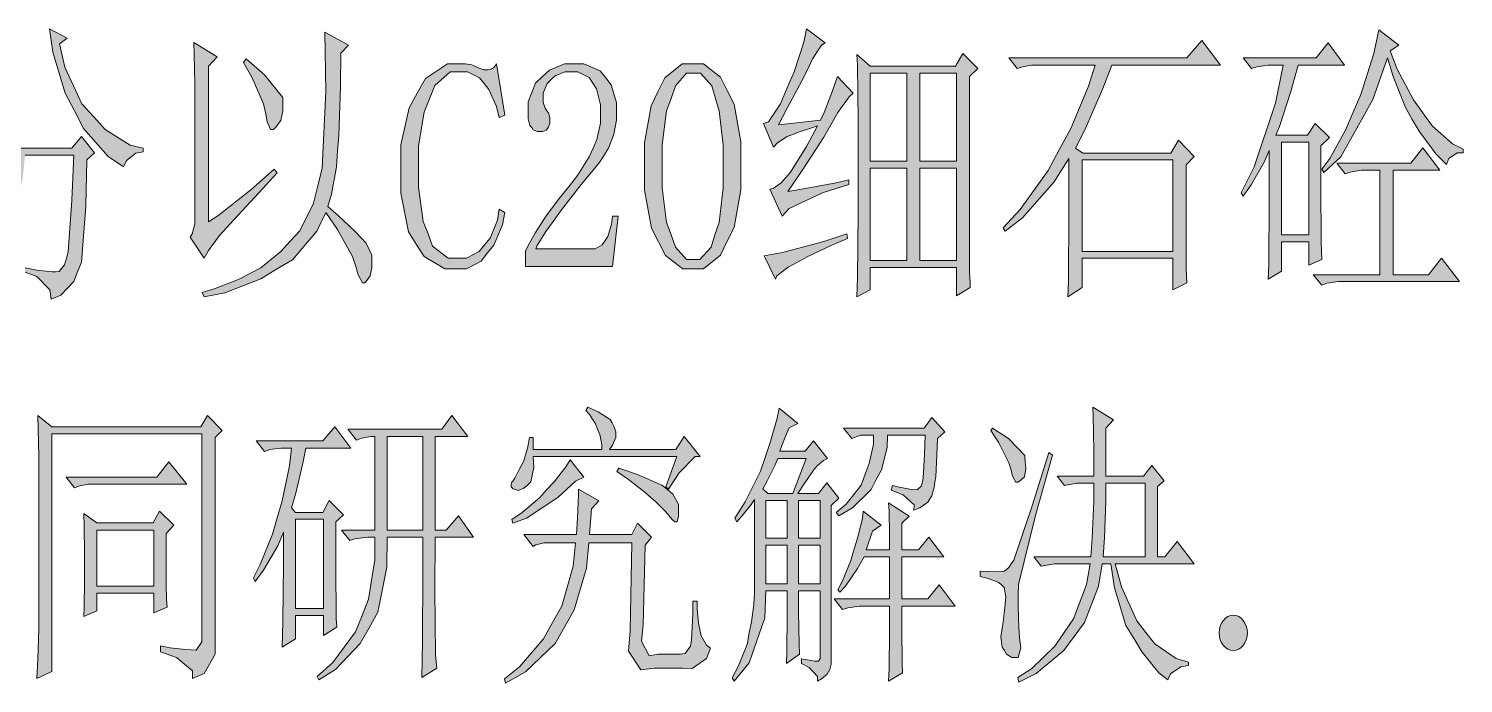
# Model space of a CAD drawing. Header units: millimetres. Extents: x 0 to 586, y 0 to 414.
# Drawn here: x 489.24 to 508.13, y 143.89 to 152.51 of the extents above; entities that cross this region are included whole.
import ezdxf

# ---------------------------------------------------------------- set-up
doc = ezdxf.new("R2010")
doc.units = ezdxf.units.MM

msp = doc.modelspace()

# ---------------------------------------------------------------- hatches: boundary and pattern name
h = msp.add_hatch(color=0)
h.dxf.hatch_style = 2
h.paths.add_polyline_path([(489.74375, 152.385889), (489.644972, 152.308278), (489.715528, 152.001361), (489.937778, 151.521583), (490.089472, 151.35225), (490.244694, 151.182917), (490.572778, 150.974778), (490.745639, 150.935972), (490.745639, 150.890111), (490.650389, 150.872472), (490.523389, 150.773694), (490.484583, 150.689028), (490.2835, 150.826611), (489.958944, 151.197028), (489.839, 151.429861), (489.719056, 151.659167), (489.55325, 152.198917), (489.510917, 152.509361)])
h = msp.add_hatch(color=0)
h.dxf.hatch_style = 2
h.paths.add_polyline_path([(493.137472, 152.4635), (493.447917, 152.294167), (493.349139, 152.188333), (493.342083, 151.747361), (493.320917, 151.101778), (493.303278, 150.897167), (493.289167, 150.692556), (493.225667, 150.329194), (493.176278, 150.166917), (493.317389, 150.043444), (493.532583, 149.842361), (493.606667, 149.76475), (493.68075, 149.687139), (493.754833, 149.528389), (493.754833, 149.44725), (493.754833, 149.366111), (493.733667, 149.25675), (493.7125, 149.225), (493.691333, 149.19325), (493.663111, 149.1615), (493.631361, 149.1615), (493.574917, 149.270861), (493.543167, 149.380222), (493.500833, 149.51075), (493.303278, 149.863528), (493.151583, 150.089306), (493.031639, 149.842361), (492.710611, 149.468417), (492.502472, 149.341417), (492.294333, 149.214417), (491.818083, 149.030972), (491.546444, 148.978056), (491.52175, 149.038028), (491.694611, 149.087417), (492.008583, 149.210889), (492.149694, 149.284972), (492.294333, 149.362583), (492.558917, 149.57425), (492.682389, 149.711833), (492.805861, 149.845889), (492.985778, 150.212778), (493.04575, 150.442083), (493.102194, 150.674917), (493.151583, 151.683861)])
h = msp.add_hatch(color=0)
h.dxf.hatch_style = 2
h.paths.add_polyline_path([(499.233472, 150.364472), (499.466306, 150.403278), (499.868472, 150.480889), (500.034278, 150.519694), (500.034278, 150.456194), (499.688556, 150.350361), (499.251111, 150.142222), (499.159389, 150.039917), (498.997111, 150.396222), (499.039444, 150.403278), (499.145278, 150.480889), (499.208778, 150.551444), (499.26875, 150.618472), (499.480417, 150.957139), (499.625056, 151.228778), (499.547444, 151.204083), (499.385167, 151.151167), (499.307556, 151.119417), (499.226417, 151.091194), (499.095889, 151.006528), (499.0465, 150.950083), (498.912444, 151.260528), (498.979472, 151.281694), (499.134694, 151.518056), (499.226417, 151.729722), (499.314611, 151.941389), (499.441611, 152.332972), (499.480417, 152.509361), (499.723833, 152.322389), (499.674444, 152.294167), (499.558028, 152.11425), (499.491, 151.969611), (499.416917, 151.821444), (499.226417, 151.461611), (499.11, 151.242889), (499.663861, 151.306389), (499.71325, 151.405167), (499.822611, 151.690917), (499.886111, 151.877889), (500.09425, 151.659167), (500.041333, 151.613306), (499.893167, 151.405167), (499.797917, 151.242889), (499.706194, 151.080611), (499.423972, 150.643167)])
h = msp.add_hatch(color=0)
h.dxf.hatch_style = 2
h.paths.add_polyline_path([(507.01575, 152.49525), (507.276806, 152.294167), (507.163917, 152.216556), (507.255639, 151.976667), (507.470833, 151.570972), (507.594306, 151.401639), (507.717778, 151.228778), (507.985889, 150.992417), (508.127, 150.921861), (508.127, 150.876), (508.045861, 150.876), (507.9365, 150.798389), (507.90475, 150.720778), (507.767167, 150.861889), (507.544917, 151.158222), (507.453194, 151.313444), (507.365, 151.472194), (507.202722, 151.877889), (507.128639, 152.124833), (506.934611, 151.578028), (506.514806, 150.823083), (506.289028, 150.614944), (506.264333, 150.660806), (506.370167, 150.798389), (506.574778, 151.172333), (506.677083, 151.408694), (506.779389, 151.641528), (506.948722, 152.184806)])
h = msp.add_hatch(color=0)
h.dxf.hatch_style = 2
h.paths.add_polyline_path([(491.606417, 149.965833), (491.729889, 150.043444), (492.163806, 150.389167), (492.470722, 150.660806), (492.509528, 150.611417), (492.269639, 150.350361), (491.9345, 149.987), (491.842778, 149.888222), (491.751056, 149.785917), (491.602889, 149.588361), (491.546444, 149.486056), (491.363, 149.76475), (491.391222, 149.810611), (491.422972, 149.941139), (491.422972, 150.025806), (491.422972, 151.553333), (491.422972, 151.786167), (491.415917, 152.170694), (491.412389, 152.325917), (491.719306, 152.138944), (491.606417, 152.015472)])
h = msp.add_hatch(color=0)
h.paths.add_polyline_path([(502.92, 148.978056), (502.927056, 149.186194), (502.934111, 150.096361), (502.934111, 150.798389), (502.740083, 150.495), (502.323806, 150.01875), (502.0945, 149.842361), (502.069806, 149.888222), (502.292056, 150.128111), (502.662472, 150.643167), (502.810639, 150.921861), (502.958806, 151.197028), (503.191639, 151.754417), (503.279833, 152.029583), (502.489611, 152.029583), (502.440222, 152.029583), (502.323806, 152.008417), (502.25325, 151.983722), (502.143889, 152.124833), (504.486333, 152.124833), (504.683889, 152.354139), (504.930833, 152.029583), (503.498556, 152.029583), (503.382139, 151.722667), (503.14225, 151.175861), (503.018778, 150.935972), (503.117556, 150.872472), (504.278194, 150.872472), (504.376972, 151.041806), (504.585111, 150.826611), (504.47575, 150.71725), (504.47575, 150.124583), (504.479278, 149.348472), (504.486333, 149.1615), (504.302889, 149.069778), (504.302889, 149.486056), (503.106972, 149.486056), (503.106972, 149.101528)])
h.paths.add_polyline_path([(503.106972, 150.78075), (503.106972, 149.577778), (504.302889, 149.577778), (504.302889, 150.78075)])
h = msp.add_hatch(color=0)
h.paths.add_polyline_path([(506.250222, 150.967722), (506.250222, 150.445611), (506.257278, 149.697722), (506.264333, 149.471944), (506.091472, 149.394333), (506.091472, 149.704778), (505.731639, 149.704778), (505.731639, 149.316722), (505.558778, 149.210889), (505.565833, 149.401389), (505.572889, 150.251583), (505.572889, 150.904222), (505.505861, 150.752528), (505.333, 150.452667), (505.227167, 150.3045), (505.202472, 150.350361), (505.375333, 150.689028), (505.654028, 151.528639), (505.756333, 152.029583), (505.632861, 152.029583), (505.55525, 152.029583), (505.407083, 152.008417), (505.340056, 151.983722), (505.227167, 152.124833), (506.19025, 152.124833), (506.349, 152.322389), (506.560667, 152.029583), (505.953889, 152.029583), (505.855111, 151.683861), (505.706944, 151.221722), (505.657556, 151.108833), (506.077361, 151.108833), (506.176139, 151.260528), (506.363111, 151.077083)])
h.paths.add_polyline_path([(505.731639, 151.013583), (505.731639, 149.7965), (506.091472, 149.7965), (506.091472, 151.013583)])
h = msp.add_hatch(color=0)
h.dxf.hatch_style = 2
h.paths.add_polyline_path([(492.100306, 152.110722), (492.343722, 151.902583), (492.583611, 151.602722), (492.583611, 151.514528), (492.583611, 151.426333), (492.555389, 151.299333), (492.527167, 151.260528), (492.498944, 151.221722), (492.460139, 151.182917), (492.446028, 151.182917), (492.421333, 151.182917), (492.379, 151.281694), (492.361361, 151.384), (492.329611, 151.521583), (492.181444, 151.863778), (492.065028, 152.064861)])
h = msp.add_hatch(color=0)
h.paths.add_polyline_path([(500.143639, 152.170694), (500.3165, 152.015472), (501.441861, 152.015472), (501.537111, 152.184806), (501.734667, 151.983722), (501.625306, 151.877889), (501.625306, 149.362583), (501.625306, 149.302611), (501.632361, 149.172083), (501.635889, 149.101528), (501.452444, 148.992167), (501.452444, 149.366111), (500.3165, 149.366111), (500.3165, 149.069778), (500.143639, 148.978056), (500.150694, 149.232056), (500.15775, 150.089306), (500.15775, 150.689028), (500.15775, 151.292278), (500.150694, 152.029583)])
h.paths.add_polyline_path([(500.972667, 150.671389), (500.972667, 149.457833), (501.452444, 149.457833), (501.452444, 150.671389)])
h.paths.add_polyline_path([(500.3165, 150.671389), (500.3165, 149.457833), (500.799806, 149.457833), (500.799806, 150.671389)])
h.paths.add_polyline_path([(500.972667, 151.92375), (500.972667, 150.766639), (501.452444, 150.766639), (501.452444, 151.92375)])
h.paths.add_polyline_path([(500.3165, 151.92375), (500.3165, 150.766639), (500.799806, 150.766639), (500.799806, 151.92375)])
h = msp.add_hatch(color=0)
h.dxf.hatch_style = 2
h.paths.add_polyline_path([(494.890778, 149.348472), (494.717917, 149.348472), (494.44275, 149.51075), (494.340444, 149.673028), (494.238139, 149.835306), (494.139361, 150.343306), (494.139361, 150.689028), (494.139361, 150.981833), (494.245194, 151.468667), (494.354556, 151.662694), (494.460389, 151.853194), (494.753194, 152.047222), (494.940167, 152.047222), (494.9825, 152.047222), (495.070694, 152.033111), (495.113028, 152.015472), (495.155361, 151.994306), (495.229444, 151.969611), (495.261194, 151.969611), (495.285889, 151.969611), (495.324694, 151.976667), (495.338806, 151.98725), (495.356444, 151.994306), (495.384667, 152.026056), (495.39525, 152.047222), (495.508139, 151.369889), (495.434056, 151.338139), (495.39525, 151.486306), (495.296472, 151.708556), (495.2365, 151.786167), (495.173, 151.863778), (495.01425, 151.941389), (494.915472, 151.941389), (494.784944, 151.941389), (494.583861, 151.761472), (494.513306, 151.585083), (494.44275, 151.408694), (494.372194, 150.967722), (494.372194, 150.706667), (494.372194, 150.420917), (494.432167, 149.972889), (494.495667, 149.810611), (494.555639, 149.648333), (494.76025, 149.486056), (494.901361, 149.486056), (495.000139, 149.486056), (495.169472, 149.57425), (495.240028, 149.662444), (495.314111, 149.750639), (495.409361, 149.987), (495.434056, 150.135167), (495.508139, 150.089306), (495.476389, 149.927028), (495.3635, 149.658917), (495.278833, 149.556611), (495.194167, 149.450778), (495.000139, 149.348472)])
h = msp.add_hatch(color=0)
h.dxf.hatch_style = 2
h.paths.add_polyline_path([(496.767556, 151.369889), (496.767556, 151.507472), (496.714639, 151.719139), (496.66525, 151.793222), (496.615861, 151.867306), (496.467694, 151.941389), (496.368917, 151.941389), (496.294833, 151.941389), (496.171361, 151.888472), (496.118444, 151.839083), (496.065528, 151.789694), (496.012611, 151.662694), (496.012611, 151.585083), (496.012611, 151.539222), (496.037306, 151.461611), (496.062, 151.429861), (496.079639, 151.401639), (496.097278, 151.338139), (496.097278, 151.306389), (496.097278, 151.267583), (496.083167, 151.211139), (496.069056, 151.1935), (496.051417, 151.172333), (496.005556, 151.154694), (495.977333, 151.154694), (495.938528, 151.154694), (495.882083, 151.179389), (495.860917, 151.207611), (495.836222, 151.235833), (495.815056, 151.324028), (495.815056, 151.384), (495.815056, 151.546278), (495.910306, 151.793222), (496.002028, 151.877889), (496.09375, 151.962556), (496.291306, 152.047222), (496.397139, 152.047222), (496.545306, 152.047222), (496.764028, 151.9555), (496.834583, 151.863778), (496.905139, 151.768528), (496.975694, 151.539222), (496.975694, 151.398111), (496.975694, 151.306389), (496.940417, 151.122944), (496.908667, 151.027694), (496.873389, 150.935972), (496.764028, 150.759583), (496.689944, 150.674917), (496.513556, 150.459722), (496.238389, 150.106944), (496.143139, 149.972889), (496.047889, 149.838833), (495.931472, 149.655389), (495.913833, 149.609528), (496.640556, 149.609528), (496.697, 149.609528), (496.788722, 149.662444), (496.827528, 149.718889), (496.862806, 149.771806), (496.912194, 149.934083), (496.926306, 150.039917), (497.000389, 150.039917), (496.926306, 149.376694), (495.779778, 149.376694), (495.779778, 149.581306), (495.808, 149.648333), (495.910306, 149.82825), (495.980861, 149.934083), (496.051417, 150.043444), (496.241917, 150.297444), (496.358333, 150.442083), (496.464167, 150.576139), (496.619389, 150.823083), (496.668778, 150.935972), (496.718167, 151.052389), (496.767556, 151.267583)])
h = msp.add_hatch(color=0)
h.paths.add_polyline_path([(497.984639, 149.348472), (497.850583, 149.348472), (497.621278, 149.524861), (497.529556, 149.70125), (497.437833, 149.881167), (497.346111, 150.382111), (497.346111, 150.706667), (497.346111, 151.006528), (497.434306, 151.493361), (497.5225, 151.676806), (497.614222, 151.863778), (497.843528, 152.047222), (497.984639, 152.047222), (498.122222, 152.047222), (498.344472, 151.870833), (498.436194, 151.694444), (498.524389, 151.514528), (498.612583, 151.020639), (498.612583, 150.706667), (498.612583, 150.389167), (498.524389, 149.89175), (498.436194, 149.711833), (498.344472, 149.528389), (498.122222, 149.348472)])
h.paths.add_polyline_path([(497.984639, 151.92375), (497.899972, 151.92375), (497.755333, 151.757944), (497.695361, 151.592139), (497.635389, 151.426333), (497.578944, 150.981833), (497.578944, 150.706667), (497.578944, 150.413861), (497.635389, 149.958778), (497.695361, 149.7965), (497.755333, 149.634222), (497.899972, 149.471944), (497.984639, 149.471944), (498.076361, 149.471944), (498.224528, 149.634222), (498.273917, 149.7965), (498.326833, 149.958778), (498.37975, 150.413861), (498.37975, 150.706667), (498.37975, 150.981833), (498.330361, 151.426333), (498.280972, 151.592139), (498.231583, 151.757944), (498.083417, 151.92375)])
h = msp.add_hatch(color=0)
h.dxf.hatch_style = 2
h.paths.add_polyline_path([(488.399667, 150.935972), (489.80725, 150.935972), (489.930722, 151.091194), (490.103583, 150.876), (490.004806, 150.78075), (489.990694, 150.173972), (489.930722, 149.436667), (489.881333, 149.309667), (489.831944, 149.182667), (489.659083, 148.999222), (489.535611, 148.946306), (489.517972, 149.069778), (489.345111, 149.246167), (489.189889, 149.302611), (489.189889, 149.362583), (489.345111, 149.330833), (489.546194, 149.306139), (489.592056, 149.309667), (489.637917, 149.313194), (489.708472, 149.401389), (489.733167, 149.486056), (489.757861, 149.570722), (489.80725, 150.251583), (489.831944, 150.84425), (489.189889, 150.84425), (489.154611, 150.512639), (489.006444, 149.951722), (488.893556, 149.725944), (488.784194, 149.496639), (488.357333, 149.101528), (488.043361, 148.932194), (488.018667, 148.992167), (488.297361, 149.168556), (488.667778, 149.591889), (488.763028, 149.831778), (488.861806, 150.075194), (488.974694, 150.583194), (488.992333, 150.84425), (488.611333, 150.84425), (488.498444, 150.8125)])
h = msp.add_hatch(color=0)
h.dxf.hatch_style = 2
h.paths.add_polyline_path([(506.461889, 150.738417), (507.435556, 150.738417), (507.594306, 150.9395), (507.816556, 150.646694), (507.202722, 150.646694), (507.202722, 149.270861), (507.668389, 149.270861), (507.84125, 149.489583), (508.077611, 149.179139), (506.560667, 149.179139), (506.479528, 149.179139), (506.331361, 149.157972), (506.264333, 149.133278), (506.151444, 149.270861), (507.029861, 149.270861), (507.029861, 150.646694), (506.867583, 150.646694), (506.786444, 150.646694), (506.638278, 150.622), (506.57125, 150.597306)])
h = msp.add_hatch(color=0)
h.dxf.hatch_style = 2
h.paths.add_polyline_path([(498.923028, 149.517806), (499.162917, 149.563667), (499.706194, 149.708306), (500.009583, 149.810611), (500.020167, 149.747111), (499.822611, 149.662444), (499.498056, 149.51075), (499.367528, 149.440194), (499.237, 149.369639), (499.088833, 149.25675), (499.071194, 149.210889)])
h = msp.add_hatch(color=0)
h.dxf.hatch_style = 2
h.paths.add_polyline_path([(497.624806, 146.476861), (497.769444, 146.879028), (495.882083, 146.879028), (495.889139, 146.734389), (495.850333, 146.543889), (495.804472, 146.501556), (495.758611, 146.459222), (495.681, 146.427472), (495.64925, 146.441583), (495.6175, 146.452167), (495.589278, 146.476861), (495.589278, 146.4945), (495.589278, 146.508611), (495.599861, 146.540361), (495.613972, 146.554472), (495.638667, 146.593278), (495.691583, 146.695583), (495.723333, 146.755556), (495.755083, 146.819056), (495.808, 147.0025), (495.832694, 147.125972), (495.882083, 147.125972), (495.882083, 146.97075), (496.785194, 146.97075), (496.785194, 147.03425), (496.756972, 147.164778), (496.72875, 147.235333), (496.700528, 147.305889), (496.622917, 147.429361), (496.573528, 147.482278), (496.598222, 147.528139), (496.735806, 147.464639), (496.894556, 147.362333), (496.91925, 147.32), (496.943944, 147.277667), (496.968639, 147.203583), (496.968639, 147.171833), (496.968639, 147.125972), (496.926306, 147.027194), (496.883972, 146.97075), (497.758861, 146.97075), (497.868222, 147.140083), (498.079889, 146.879028), (498.012861, 146.879028), (497.801194, 146.663833), (497.660083, 146.448639)])
h = msp.add_hatch(color=0)
h.paths.add_polyline_path([(503.262194, 146.617972), (503.262194, 146.956639), (503.255139, 147.411722), (503.248083, 147.528139), (503.519722, 147.358806), (503.420944, 147.249444), (503.420944, 146.617972), (503.914833, 146.617972), (504.024194, 146.759083), (504.186472, 146.558), (504.098278, 146.480389), (504.098278, 145.556111), (504.197056, 145.556111), (504.359333, 145.757194), (504.581583, 145.464389), (503.544417, 145.464389), (503.625556, 145.161), (503.826639, 144.712972), (503.946583, 144.561278), (504.066528, 144.409583), (504.345222, 144.215556), (504.5075, 144.169694), (504.5075, 144.123833), (504.408722, 144.106194), (504.271139, 144.014472), (504.235861, 143.936861), (504.119444, 144.028583), (503.897194, 144.300222), (503.791361, 144.476611), (503.685528, 144.653), (503.533833, 145.146889), (503.484444, 145.464389), (503.371556, 145.464389), (503.322167, 145.171583), (503.138722, 144.691806), (503.001139, 144.508361), (502.867083, 144.321389), (502.503722, 144.021528), (502.274417, 143.905111), (502.260306, 143.968611), (502.447278, 144.085028), (502.750667, 144.381361), (502.870611, 144.561278), (502.994083, 144.741194), (503.163417, 145.19275), (503.212806, 145.464389), (502.743611, 145.464389), (502.57075, 145.432639), (502.471972, 145.556111), (503.223389, 145.556111), (503.241028, 145.803056), (503.262194, 146.286361), (503.262194, 146.52625), (503.039944, 146.52625), (502.877667, 146.4945), (502.778889, 146.617972)])
h.paths.add_polyline_path([(503.420944, 146.52625), (503.420944, 146.293417), (503.403306, 145.810111), (503.385667, 145.556111), (503.939528, 145.556111), (503.939528, 146.52625)])
h = msp.add_hatch(color=0)
h.dxf.hatch_style = 2
h.paths.add_polyline_path([(490.974944, 144.384889), (491.101944, 144.360194), (491.303028, 144.3355), (491.373583, 144.331972), (491.444139, 144.328444), (491.518222, 144.437806), (491.518222, 144.554222), (491.518222, 147.175361), (489.542667, 147.175361), (489.542667, 144.046222), (489.345111, 143.9545), (489.359222, 144.2085), (489.369806, 144.614194), (489.369806, 144.769417), (489.369806, 146.713222), (489.369806, 146.882556), (489.36275, 147.235333), (489.359222, 147.418778), (489.542667, 147.267083), (491.504111, 147.267083), (491.592306, 147.418778), (491.786333, 147.221222), (491.691083, 147.125972), (491.691083, 144.4625), (491.694611, 144.275528), (491.546444, 144.021528), (491.39475, 143.9545), (491.39475, 144.053278), (491.183083, 144.229667), (490.974944, 144.307278)])
h = msp.add_hatch(color=0)
h.paths.add_polyline_path([(493.440861, 147.235333), (494.675583, 147.235333), (494.809639, 147.418778), (495.021306, 147.140083), (494.587389, 147.140083), (494.587389, 145.908889), (494.735556, 145.908889), (494.897833, 146.095861), (495.095389, 145.817167), (494.587389, 145.817167), (494.583861, 145.122194), (494.594444, 144.261417), (494.612083, 144.092083), (494.414528, 143.968611), (494.421583, 144.43075), (494.428639, 145.355028), (494.428639, 145.817167), (493.959444, 145.817167), (493.952389, 145.422056), (493.832444, 144.825861), (493.719556, 144.62125), (493.603139, 144.416639), (493.275056, 144.074444), (493.059861, 143.936861), (493.035167, 143.982722), (493.243306, 144.166167), (493.539639, 144.568333), (493.627833, 144.783528), (493.7125, 144.998722), (493.797167, 145.517306), (493.797167, 145.817167), (493.701917, 145.817167), (493.532583, 145.792472), (493.465556, 145.771306), (493.356194, 145.908889), (493.797167, 145.908889), (493.797167, 147.140083), (493.74425, 147.140083), (493.620778, 147.118917), (493.55375, 147.094222)])
h.paths.add_polyline_path([(493.959444, 147.140083), (493.959444, 145.908889), (494.428639, 145.908889), (494.428639, 147.140083)])
h = msp.add_hatch(color=0)
h.paths.add_polyline_path([(499.117056, 147.514028), (499.364, 147.312944), (499.251111, 147.252972), (499.215833, 147.175361), (499.152333, 147.020139), (499.127639, 146.946056), (499.462778, 146.946056), (499.572139, 147.083639), (499.755583, 146.850806), (499.702667, 146.822583), (499.618, 146.755556), (499.589778, 146.720278), (499.561556, 146.685), (499.448667, 146.519194), (499.364, 146.388667), (499.635639, 146.388667), (499.745, 146.529778), (499.90375, 146.328694), (499.804972, 146.233444), (499.804972, 144.183806), (499.804972, 144.145), (499.787333, 144.074444), (499.769694, 144.042694), (499.752056, 144.010944), (499.677972, 143.950972), (499.621528, 143.919222), (499.621528, 143.982722), (499.515694, 144.099139), (499.413389, 144.152056), (499.413389, 144.212028), (499.487472, 144.197917), (499.58625, 144.183806), (499.610944, 144.183806), (499.635639, 144.183806), (499.660333, 144.219083), (499.660333, 144.257889), (499.660333, 145.108083), (499.374583, 145.108083), (499.374583, 144.829389), (499.381639, 144.413111), (499.388694, 144.275528), (499.215833, 144.152056), (499.219361, 144.30375), (499.226417, 144.783528), (499.226417, 145.108083), (498.944194, 145.108083), (498.930083, 144.751778), (498.721944, 144.159111), (498.524389, 143.919222), (498.499694, 143.965083), (498.584361, 144.120306), (498.700778, 144.416639), (498.725472, 144.561278), (498.753694, 144.702389), (498.785444, 144.928167), (498.788972, 145.009306), (498.7925, 145.086917), (498.796028, 145.739556), (498.796028, 146.311056), (498.739583, 146.233444), (498.623167, 146.088806), (498.559667, 146.01825), (498.534972, 146.064111), (498.672556, 146.279306), (498.873639, 146.685), (498.937139, 146.8755), (499.000639, 147.062472), (499.092361, 147.3835)])
h.paths.add_polyline_path([(499.102944, 146.850806), (499.060611, 146.759083), (498.961833, 146.558), (498.905389, 146.452167), (498.968889, 146.388667), (499.3005, 146.388667), (499.473361, 146.850806)])
h.paths.add_polyline_path([(499.374583, 145.707806), (499.374583, 145.199806), (499.660333, 145.199806), (499.660333, 145.707806)])
h.paths.add_polyline_path([(498.944194, 145.707806), (498.944194, 145.199806), (499.226417, 145.199806), (499.226417, 145.707806)])
h.paths.add_polyline_path([(499.374583, 146.296944), (499.374583, 145.803056), (499.660333, 145.803056), (499.660333, 146.296944)])
h.paths.add_polyline_path([(498.944194, 146.296944), (498.944194, 145.803056), (499.226417, 145.803056), (499.226417, 146.296944)])
h = msp.add_hatch(color=0)
h.dxf.hatch_style = 2
h.paths.add_polyline_path([(501.201972, 147.111861), (501.194917, 146.896667), (501.180806, 146.610917), (501.170222, 146.540361), (501.159639, 146.473333), (501.127889, 146.360444), (501.103194, 146.318111), (501.0785, 146.275778), (500.972667, 146.201694), (500.891528, 146.169944), (500.898583, 146.2405), (500.750417, 146.371028), (500.595194, 146.434528), (500.609306, 146.4945), (500.701028, 146.473333), (500.838611, 146.445111), (500.884472, 146.441583), (500.933861, 146.438056), (500.990306, 146.487444), (501.004417, 146.540361), (501.015, 146.596806), (501.032639, 146.903722), (501.039694, 147.157722), (500.545806, 147.157722), (500.542278, 146.995444), (500.468194, 146.702639), (500.397639, 146.572111), (500.330611, 146.441583), (500.083667, 146.201694), (499.90375, 146.095861), (499.868472, 146.141722), (500.002528, 146.247556), (500.196556, 146.498028), (500.249472, 146.642667), (500.305917, 146.783778), (500.362361, 147.041306), (500.362361, 147.157722), (500.1895, 147.157722), (500.076611, 147.111861), (499.96725, 147.249444), (501.029111, 147.249444), (501.127889, 147.390556), (501.30075, 147.203583)])
h = msp.add_hatch(color=0)
h.paths.add_polyline_path([(492.230833, 147.083639), (493.10925, 147.083639), (493.268, 147.267083), (493.479667, 146.988389), (492.887, 146.988389), (492.848194, 146.790833), (492.756472, 146.395722), (492.700028, 146.201694), (492.749417, 146.141722), (493.10925, 146.141722), (493.193917, 146.296944), (493.380889, 146.109972), (493.282111, 146.01825), (493.282111, 145.439694), (493.285639, 144.744722), (493.292694, 144.628306), (493.119833, 144.522472), (493.119833, 144.783528), (492.749417, 144.783528), (492.749417, 144.476611), (492.576556, 144.36725), (492.583611, 144.705917), (492.590667, 145.464389), (492.590667, 145.880667), (492.516583, 145.70075), (492.329611, 145.379722), (492.22025, 145.231556), (492.195556, 145.277417), (492.287278, 145.453806), (492.446028, 145.852444), (492.509528, 146.071167), (492.573028, 146.293417), (492.671806, 146.752028), (492.700028, 146.988389), (492.640056, 146.988389), (492.558917, 146.988389), (492.41075, 146.967222), (492.343722, 146.942528)])
h.paths.add_polyline_path([(492.749417, 146.05), (492.749417, 144.87525), (493.119833, 144.87525), (493.119833, 146.05)])
h = msp.add_hatch(color=0)
h.dxf.hatch_style = 2
h.paths.add_polyline_path([(501.928694, 147.249444), (502.136833, 147.111861), (502.355556, 146.889611), (502.359083, 146.804944), (502.366139, 146.720278), (502.3485, 146.610917), (502.323806, 146.586222), (502.299111, 146.565056), (502.267361, 146.540361), (502.235611, 146.540361), (502.193278, 146.617972), (502.175639, 146.695583), (502.143889, 146.794361), (502.009833, 147.058944), (501.904, 147.221222)])
h = msp.add_hatch(color=0)
h.dxf.hatch_style = 2
h.paths.add_polyline_path([(489.729639, 146.603861), (490.925556, 146.603861), (491.084306, 146.804944), (491.320667, 146.512139), (490.085944, 146.512139), (490.018917, 146.512139), (489.895444, 146.487444), (489.839, 146.466278)])
h = msp.add_hatch(color=0)
h.dxf.hatch_style = 2
h.paths.add_polyline_path([(496.548833, 146.603861), (496.439472, 146.554472), (496.203111, 146.339278), (495.790361, 146.064111), (495.613972, 146.000611), (495.599861, 146.046472), (495.733917, 146.141722), (495.96675, 146.33575), (496.062, 146.441583), (496.15725, 146.543889), (496.308944, 146.741444), (496.365389, 146.833167)])
h = msp.add_hatch(color=0)
h.dxf.hatch_style = 2
h.paths.add_polyline_path([(501.766417, 145.295056), (501.766417, 145.369139), (501.879306, 145.362083), (502.020417, 145.358556), (502.052167, 145.362083), (502.083917, 145.365611), (502.143889, 145.415), (502.175639, 145.464389), (502.207389, 145.51025), (502.454333, 146.2405), (502.669528, 146.928417), (502.718917, 146.896667), (502.496667, 146.117028), (502.270889, 145.19275), (502.267361, 145.048111), (502.263833, 144.899944), (502.274417, 144.624778), (502.285, 144.490722), (502.299111, 144.360194), (502.267361, 144.229667), (502.225028, 144.229667), (502.182694, 144.229667), (502.112139, 144.275528), (502.083917, 144.321389), (502.055694, 144.36725), (502.038056, 144.501306), (502.052167, 144.585972), (502.06275, 144.670639), (502.087444, 144.847028), (502.0945, 144.93875), (502.105083, 145.030472), (502.080389, 145.153944), (502.045111, 145.185694), (502.013361, 145.217444), (501.87225, 145.270361)])
h = msp.add_hatch(color=0)
h.dxf.hatch_style = 2
h.paths.add_polyline_path([(497.007444, 146.723806), (497.254389, 146.639139), (497.575417, 146.498028), (497.6495, 146.441583), (497.720056, 146.381611), (497.794139, 146.247556), (497.794139, 146.169944), (497.794139, 146.092333), (497.7765, 146.01825), (497.758861, 146.01825), (497.74475, 146.01825), (497.709472, 146.046472), (497.684778, 146.078222), (497.624806, 146.148778), (497.494278, 146.279306), (497.42725, 146.339278), (497.356694, 146.402778), (497.134444, 146.572111), (496.98275, 146.677944)])
h = msp.add_hatch(color=0)
h.dxf.hatch_style = 2
h.paths.add_polyline_path([(496.450056, 145.848917), (496.464167, 146.071167), (496.47475, 146.371028), (496.47475, 146.448639), (496.746389, 146.293417), (496.647611, 146.187583), (496.622917, 145.848917), (497.180306, 145.848917), (497.254389, 146.000611), (497.437833, 145.817167), (497.353167, 145.707806), (497.328472, 144.660056), (497.307306, 144.444861), (497.406083, 144.254361), (497.526028, 144.275528), (497.818833, 144.275528), (497.882333, 144.282583), (497.952889, 144.377833), (497.963472, 144.4625), (497.970528, 144.547167), (497.981111, 144.801167), (497.981111, 144.9705), (498.041083, 144.9705), (498.041083, 144.871722), (498.058722, 144.68475), (498.072833, 144.600083), (498.090472, 144.515417), (498.161028, 144.391944), (498.213944, 144.353139), (498.161028, 144.215556), (497.974056, 144.085028), (497.843528, 144.092083), (497.476639, 144.092083), (497.296722, 144.067389), (497.134444, 144.314333), (497.155611, 144.582444), (497.180306, 145.739556), (496.612333, 145.739556), (496.580583, 145.407944), (496.421833, 144.857611), (496.298361, 144.638889), (496.171361, 144.416639), (495.779778, 144.042694), (495.515194, 143.891), (495.501083, 143.950972), (495.698639, 144.106194), (496.016139, 144.476611), (496.136083, 144.691806), (496.256028, 144.907), (496.407722, 145.432639), (496.439472, 145.739556), (496.09375, 145.739556), (496.019667, 145.739556), (495.913833, 145.714861), (495.882083, 145.693694), (495.758611, 145.848917)])
h = msp.add_hatch(color=0)
h.dxf.hatch_style = 2
h.paths.add_polyline_path([(500.559917, 143.919222), (500.566972, 144.0815), (500.5705, 144.575389), (500.5705, 144.907), (500.249472, 144.907), (500.171861, 144.907), (500.023694, 144.885833), (499.953139, 144.861139), (499.843778, 145.00225), (500.5705, 145.00225), (500.5705, 145.556111), (500.238889, 145.556111), (500.150694, 145.400889), (499.991944, 145.168056), (499.917861, 145.090444), (499.893167, 145.122194), (499.953139, 145.238611), (500.0625, 145.506722), (500.108361, 145.661944), (500.154222, 145.817167), (500.214194, 146.064111), (500.224778, 146.155833), (500.461139, 145.972389), (500.34825, 145.894778), (500.263583, 145.647833), (500.5705, 145.647833), (500.5705, 145.848917), (500.566972, 146.155833), (500.559917, 146.265194), (500.831556, 146.092333), (500.732778, 146.000611), (500.732778, 145.647833), (500.955028, 145.647833), (501.089083, 145.817167), (501.286639, 145.556111), (500.732778, 145.556111), (500.732778, 145.00225), (501.0785, 145.00225), (501.226667, 145.185694), (501.434806, 144.907), (500.732778, 144.907), (500.732778, 144.593028), (500.736306, 144.152056), (500.743361, 144.028583)])
h = msp.add_hatch(color=0)
h.paths.add_polyline_path([(489.962472, 146.127611), (490.135333, 146.004139), (490.876167, 146.004139), (490.960833, 146.155833), (491.147806, 145.972389), (491.049028, 145.863028), (491.049028, 145.295056), (491.049028, 145.196278), (491.052556, 144.995194), (491.059611, 144.892889), (490.88675, 144.818806), (490.88675, 145.079861), (490.135333, 145.079861), (490.135333, 144.847028), (489.962472, 144.769417), (489.969528, 144.903472), (489.973056, 145.220972), (489.973056, 145.411472), (489.973056, 145.598444), (489.969528, 145.958278)])
h.paths.add_polyline_path([(490.135333, 145.908889), (490.135333, 145.171583), (490.88675, 145.171583), (490.88675, 145.908889)])
h = msp.add_hatch(color=0)
edge = h.paths.add_edge_path()
edge.add_ellipse((505.098403, 144.554222), major_axis=(0, 0.232833), ratio=0.795455, start_angle=0, end_angle=360)

# ---------------------------------------------------------------- linework, layer by layer
at = {"color": 0, "lineweight": 0}
for points in [[(489.74375, 152.385889), (489.644972, 152.308278), (489.715528, 152.001361), (489.937778, 151.521583), (490.089472, 151.35225), (490.244694, 151.182917), (490.572778, 150.974778), (490.745639, 150.935972), (490.745639, 150.890111), (490.650389, 150.872472), (490.523389, 150.773694), (490.484583, 150.689028), (490.2835, 150.826611), (489.958944, 151.197028), (489.839, 151.429861), (489.719056, 151.659167), (489.55325, 152.198917), (489.510917, 152.509361)], [(493.137472, 152.4635), (493.447917, 152.294167), (493.349139, 152.188333), (493.342083, 151.747361), (493.320917, 151.101778), (493.303278, 150.897167), (493.289167, 150.692556), (493.225667, 150.329194), (493.176278, 150.166917), (493.317389, 150.043444), (493.532583, 149.842361), (493.606667, 149.76475), (493.68075, 149.687139), (493.754833, 149.528389), (493.754833, 149.44725), (493.754833, 149.366111), (493.733667, 149.25675), (493.7125, 149.225), (493.691333, 149.19325), (493.663111, 149.1615), (493.631361, 149.1615), (493.574917, 149.270861), (493.543167, 149.380222), (493.500833, 149.51075), (493.303278, 149.863528), (493.151583, 150.089306), (493.031639, 149.842361), (492.710611, 149.468417), (492.502472, 149.341417), (492.294333, 149.214417), (491.818083, 149.030972), (491.546444, 148.978056), (491.52175, 149.038028), (491.694611, 149.087417), (492.008583, 149.210889), (492.149694, 149.284972), (492.294333, 149.362583), (492.558917, 149.57425), (492.682389, 149.711833), (492.805861, 149.845889), (492.985778, 150.212778), (493.04575, 150.442083), (493.102194, 150.674917), (493.151583, 151.683861)], [(499.233472, 150.364472), (499.466306, 150.403278), (499.868472, 150.480889), (500.034278, 150.519694), (500.034278, 150.456194), (499.688556, 150.350361), (499.251111, 150.142222), (499.159389, 150.039917), (498.997111, 150.396222), (499.039444, 150.403278), (499.145278, 150.480889), (499.208778, 150.551444), (499.26875, 150.618472), (499.480417, 150.957139), (499.625056, 151.228778), (499.547444, 151.204083), (499.385167, 151.151167), (499.307556, 151.119417), (499.226417, 151.091194), (499.095889, 151.006528), (499.0465, 150.950083), (498.912444, 151.260528), (498.979472, 151.281694), (499.134694, 151.518056), (499.226417, 151.729722), (499.314611, 151.941389), (499.441611, 152.332972), (499.480417, 152.509361), (499.723833, 152.322389), (499.674444, 152.294167), (499.558028, 152.11425), (499.491, 151.969611), (499.416917, 151.821444), (499.226417, 151.461611), (499.11, 151.242889), (499.663861, 151.306389), (499.71325, 151.405167), (499.822611, 151.690917), (499.886111, 151.877889), (500.09425, 151.659167), (500.041333, 151.613306), (499.893167, 151.405167), (499.797917, 151.242889), (499.706194, 151.080611), (499.423972, 150.643167)], [(507.01575, 152.49525), (507.276806, 152.294167), (507.163917, 152.216556), (507.255639, 151.976667), (507.470833, 151.570972), (507.594306, 151.401639), (507.717778, 151.228778), (507.985889, 150.992417), (508.127, 150.921861), (508.127, 150.876), (508.045861, 150.876), (507.9365, 150.798389), (507.90475, 150.720778), (507.767167, 150.861889), (507.544917, 151.158222), (507.453194, 151.313444), (507.365, 151.472194), (507.202722, 151.877889), (507.128639, 152.124833), (506.934611, 151.578028), (506.514806, 150.823083), (506.289028, 150.614944), (506.264333, 150.660806), (506.370167, 150.798389), (506.574778, 151.172333), (506.677083, 151.408694), (506.779389, 151.641528), (506.948722, 152.184806)], [(491.606417, 149.965833), (491.729889, 150.043444), (492.163806, 150.389167), (492.470722, 150.660806), (492.509528, 150.611417), (492.269639, 150.350361), (491.9345, 149.987), (491.842778, 149.888222), (491.751056, 149.785917), (491.602889, 149.588361), (491.546444, 149.486056), (491.363, 149.76475), (491.391222, 149.810611), (491.422972, 149.941139), (491.422972, 150.025806), (491.422972, 151.553333), (491.422972, 151.786167), (491.415917, 152.170694), (491.412389, 152.325917), (491.719306, 152.138944), (491.606417, 152.015472)], [(502.92, 148.978056), (502.927056, 149.186194), (502.934111, 150.096361), (502.934111, 150.798389), (502.740083, 150.495), (502.323806, 150.01875), (502.0945, 149.842361), (502.069806, 149.888222), (502.292056, 150.128111), (502.662472, 150.643167), (502.810639, 150.921861), (502.958806, 151.197028), (503.191639, 151.754417), (503.279833, 152.029583), (502.489611, 152.029583), (502.440222, 152.029583), (502.323806, 152.008417), (502.25325, 151.983722), (502.143889, 152.124833), (504.486333, 152.124833), (504.683889, 152.354139), (504.930833, 152.029583), (503.498556, 152.029583), (503.382139, 151.722667), (503.14225, 151.175861), (503.018778, 150.935972), (503.117556, 150.872472), (504.278194, 150.872472), (504.376972, 151.041806), (504.585111, 150.826611), (504.47575, 150.71725), (504.47575, 150.124583), (504.479278, 149.348472), (504.486333, 149.1615), (504.302889, 149.069778), (504.302889, 149.486056), (503.106972, 149.486056), (503.106972, 149.101528)], [(506.250222, 150.967722), (506.250222, 150.445611), (506.257278, 149.697722), (506.264333, 149.471944), (506.091472, 149.394333), (506.091472, 149.704778), (505.731639, 149.704778), (505.731639, 149.316722), (505.558778, 149.210889), (505.565833, 149.401389), (505.572889, 150.251583), (505.572889, 150.904222), (505.505861, 150.752528), (505.333, 150.452667), (505.227167, 150.3045), (505.202472, 150.350361), (505.375333, 150.689028), (505.654028, 151.528639), (505.756333, 152.029583), (505.632861, 152.029583), (505.55525, 152.029583), (505.407083, 152.008417), (505.340056, 151.983722), (505.227167, 152.124833), (506.19025, 152.124833), (506.349, 152.322389), (506.560667, 152.029583), (505.953889, 152.029583), (505.855111, 151.683861), (505.706944, 151.221722), (505.657556, 151.108833), (506.077361, 151.108833), (506.176139, 151.260528), (506.363111, 151.077083)], [(492.100306, 152.110722), (492.343722, 151.902583), (492.583611, 151.602722), (492.583611, 151.514528), (492.583611, 151.426333), (492.555389, 151.299333), (492.527167, 151.260528), (492.498944, 151.221722), (492.460139, 151.182917), (492.446028, 151.182917), (492.421333, 151.182917), (492.379, 151.281694), (492.361361, 151.384), (492.329611, 151.521583), (492.181444, 151.863778), (492.065028, 152.064861)], [(500.143639, 152.170694), (500.3165, 152.015472), (501.441861, 152.015472), (501.537111, 152.184806), (501.734667, 151.983722), (501.625306, 151.877889), (501.625306, 149.362583), (501.625306, 149.302611), (501.632361, 149.172083), (501.635889, 149.101528), (501.452444, 148.992167), (501.452444, 149.366111), (500.3165, 149.366111), (500.3165, 149.069778), (500.143639, 148.978056), (500.150694, 149.232056), (500.15775, 150.089306), (500.15775, 150.689028), (500.15775, 151.292278), (500.150694, 152.029583)], [(494.890778, 149.348472), (494.717917, 149.348472), (494.44275, 149.51075), (494.340444, 149.673028), (494.238139, 149.835306), (494.139361, 150.343306), (494.139361, 150.689028), (494.139361, 150.981833), (494.245194, 151.468667), (494.354556, 151.662694), (494.460389, 151.853194), (494.753194, 152.047222), (494.940167, 152.047222), (494.9825, 152.047222), (495.070694, 152.033111), (495.113028, 152.015472), (495.155361, 151.994306), (495.229444, 151.969611), (495.261194, 151.969611), (495.285889, 151.969611), (495.324694, 151.976667), (495.338806, 151.98725), (495.356444, 151.994306), (495.384667, 152.026056), (495.39525, 152.047222), (495.508139, 151.369889), (495.434056, 151.338139), (495.39525, 151.486306), (495.296472, 151.708556), (495.2365, 151.786167), (495.173, 151.863778), (495.01425, 151.941389), (494.915472, 151.941389), (494.784944, 151.941389), (494.583861, 151.761472), (494.513306, 151.585083), (494.44275, 151.408694), (494.372194, 150.967722), (494.372194, 150.706667), (494.372194, 150.420917), (494.432167, 149.972889), (494.495667, 149.810611), (494.555639, 149.648333), (494.76025, 149.486056), (494.901361, 149.486056), (495.000139, 149.486056), (495.169472, 149.57425), (495.240028, 149.662444), (495.314111, 149.750639), (495.409361, 149.987), (495.434056, 150.135167), (495.508139, 150.089306), (495.476389, 149.927028), (495.3635, 149.658917), (495.278833, 149.556611), (495.194167, 149.450778), (495.000139, 149.348472)], [(496.767556, 151.369889), (496.767556, 151.507472), (496.714639, 151.719139), (496.66525, 151.793222), (496.615861, 151.867306), (496.467694, 151.941389), (496.368917, 151.941389), (496.294833, 151.941389), (496.171361, 151.888472), (496.118444, 151.839083), (496.065528, 151.789694), (496.012611, 151.662694), (496.012611, 151.585083), (496.012611, 151.539222), (496.037306, 151.461611), (496.062, 151.429861), (496.079639, 151.401639), (496.097278, 151.338139), (496.097278, 151.306389), (496.097278, 151.267583), (496.083167, 151.211139), (496.069056, 151.1935), (496.051417, 151.172333), (496.005556, 151.154694), (495.977333, 151.154694), (495.938528, 151.154694), (495.882083, 151.179389), (495.860917, 151.207611), (495.836222, 151.235833), (495.815056, 151.324028), (495.815056, 151.384), (495.815056, 151.546278), (495.910306, 151.793222), (496.002028, 151.877889), (496.09375, 151.962556), (496.291306, 152.047222), (496.397139, 152.047222), (496.545306, 152.047222), (496.764028, 151.9555), (496.834583, 151.863778), (496.905139, 151.768528), (496.975694, 151.539222), (496.975694, 151.398111), (496.975694, 151.306389), (496.940417, 151.122944), (496.908667, 151.027694), (496.873389, 150.935972), (496.764028, 150.759583), (496.689944, 150.674917), (496.513556, 150.459722), (496.238389, 150.106944), (496.143139, 149.972889), (496.047889, 149.838833), (495.931472, 149.655389), (495.913833, 149.609528), (496.640556, 149.609528), (496.697, 149.609528), (496.788722, 149.662444), (496.827528, 149.718889), (496.862806, 149.771806), (496.912194, 149.934083), (496.926306, 150.039917), (497.000389, 150.039917), (496.926306, 149.376694), (495.779778, 149.376694), (495.779778, 149.581306), (495.808, 149.648333), (495.910306, 149.82825), (495.980861, 149.934083), (496.051417, 150.043444), (496.241917, 150.297444), (496.358333, 150.442083), (496.464167, 150.576139), (496.619389, 150.823083), (496.668778, 150.935972), (496.718167, 151.052389), (496.767556, 151.267583)], [(497.984639, 149.348472), (497.850583, 149.348472), (497.621278, 149.524861), (497.529556, 149.70125), (497.437833, 149.881167), (497.346111, 150.382111), (497.346111, 150.706667), (497.346111, 151.006528), (497.434306, 151.493361), (497.5225, 151.676806), (497.614222, 151.863778), (497.843528, 152.047222), (497.984639, 152.047222), (498.122222, 152.047222), (498.344472, 151.870833), (498.436194, 151.694444), (498.524389, 151.514528), (498.612583, 151.020639), (498.612583, 150.706667), (498.612583, 150.389167), (498.524389, 149.89175), (498.436194, 149.711833), (498.344472, 149.528389), (498.122222, 149.348472)], [(497.984639, 151.92375), (497.899972, 151.92375), (497.755333, 151.757944), (497.695361, 151.592139), (497.635389, 151.426333), (497.578944, 150.981833), (497.578944, 150.706667), (497.578944, 150.413861), (497.635389, 149.958778), (497.695361, 149.7965), (497.755333, 149.634222), (497.899972, 149.471944), (497.984639, 149.471944), (498.076361, 149.471944), (498.224528, 149.634222), (498.273917, 149.7965), (498.326833, 149.958778), (498.37975, 150.413861), (498.37975, 150.706667), (498.37975, 150.981833), (498.330361, 151.426333), (498.280972, 151.592139), (498.231583, 151.757944), (498.083417, 151.92375)], [(500.3165, 151.92375), (500.3165, 150.766639), (500.799806, 150.766639), (500.799806, 151.92375)], [(500.972667, 151.92375), (500.972667, 150.766639), (501.452444, 150.766639), (501.452444, 151.92375)], [(505.731639, 151.013583), (505.731639, 149.7965), (506.091472, 149.7965), (506.091472, 151.013583)], [(506.461889, 150.738417), (507.435556, 150.738417), (507.594306, 150.9395), (507.816556, 150.646694), (507.202722, 150.646694), (507.202722, 149.270861), (507.668389, 149.270861), (507.84125, 149.489583), (508.077611, 149.179139), (506.560667, 149.179139), (506.479528, 149.179139), (506.331361, 149.157972), (506.264333, 149.133278), (506.151444, 149.270861), (507.029861, 149.270861), (507.029861, 150.646694), (506.867583, 150.646694), (506.786444, 150.646694), (506.638278, 150.622), (506.57125, 150.597306)], [(503.106972, 150.78075), (503.106972, 149.577778), (504.302889, 149.577778), (504.302889, 150.78075)], [(500.3165, 150.671389), (500.3165, 149.457833), (500.799806, 149.457833), (500.799806, 150.671389)], [(500.972667, 150.671389), (500.972667, 149.457833), (501.452444, 149.457833), (501.452444, 150.671389)], [(498.923028, 149.517806), (499.162917, 149.563667), (499.706194, 149.708306), (500.009583, 149.810611), (500.020167, 149.747111), (499.822611, 149.662444), (499.498056, 149.51075), (499.367528, 149.440194), (499.237, 149.369639), (499.088833, 149.25675), (499.071194, 149.210889)], [(497.624806, 146.476861), (497.769444, 146.879028), (495.882083, 146.879028), (495.889139, 146.734389), (495.850333, 146.543889), (495.804472, 146.501556), (495.758611, 146.459222), (495.681, 146.427472), (495.64925, 146.441583), (495.6175, 146.452167), (495.589278, 146.476861), (495.589278, 146.4945), (495.589278, 146.508611), (495.599861, 146.540361), (495.613972, 146.554472), (495.638667, 146.593278), (495.691583, 146.695583), (495.723333, 146.755556), (495.755083, 146.819056), (495.808, 147.0025), (495.832694, 147.125972), (495.882083, 147.125972), (495.882083, 146.97075), (496.785194, 146.97075), (496.785194, 147.03425), (496.756972, 147.164778), (496.72875, 147.235333), (496.700528, 147.305889), (496.622917, 147.429361), (496.573528, 147.482278), (496.598222, 147.528139), (496.735806, 147.464639), (496.894556, 147.362333), (496.91925, 147.32), (496.943944, 147.277667), (496.968639, 147.203583), (496.968639, 147.171833), (496.968639, 147.125972), (496.926306, 147.027194), (496.883972, 146.97075), (497.758861, 146.97075), (497.868222, 147.140083), (498.079889, 146.879028), (498.012861, 146.879028), (497.801194, 146.663833), (497.660083, 146.448639)], [(503.262194, 146.617972), (503.262194, 146.956639), (503.255139, 147.411722), (503.248083, 147.528139), (503.519722, 147.358806), (503.420944, 147.249444), (503.420944, 146.617972), (503.914833, 146.617972), (504.024194, 146.759083), (504.186472, 146.558), (504.098278, 146.480389), (504.098278, 145.556111), (504.197056, 145.556111), (504.359333, 145.757194), (504.581583, 145.464389), (503.544417, 145.464389), (503.625556, 145.161), (503.826639, 144.712972), (503.946583, 144.561278), (504.066528, 144.409583), (504.345222, 144.215556), (504.5075, 144.169694), (504.5075, 144.123833), (504.408722, 144.106194), (504.271139, 144.014472), (504.235861, 143.936861), (504.119444, 144.028583), (503.897194, 144.300222), (503.791361, 144.476611), (503.685528, 144.653), (503.533833, 145.146889), (503.484444, 145.464389), (503.371556, 145.464389), (503.322167, 145.171583), (503.138722, 144.691806), (503.001139, 144.508361), (502.867083, 144.321389), (502.503722, 144.021528), (502.274417, 143.905111), (502.260306, 143.968611), (502.447278, 144.085028), (502.750667, 144.381361), (502.870611, 144.561278), (502.994083, 144.741194), (503.163417, 145.19275), (503.212806, 145.464389), (502.743611, 145.464389), (502.57075, 145.432639), (502.471972, 145.556111), (503.223389, 145.556111), (503.241028, 145.803056), (503.262194, 146.286361), (503.262194, 146.52625), (503.039944, 146.52625), (502.877667, 146.4945), (502.778889, 146.617972)], [(490.974944, 144.384889), (491.101944, 144.360194), (491.303028, 144.3355), (491.373583, 144.331972), (491.444139, 144.328444), (491.518222, 144.437806), (491.518222, 144.554222), (491.518222, 147.175361), (489.542667, 147.175361), (489.542667, 144.046222), (489.345111, 143.9545), (489.359222, 144.2085), (489.369806, 144.614194), (489.369806, 144.769417), (489.369806, 146.713222), (489.369806, 146.882556), (489.36275, 147.235333), (489.359222, 147.418778), (489.542667, 147.267083), (491.504111, 147.267083), (491.592306, 147.418778), (491.786333, 147.221222), (491.691083, 147.125972), (491.691083, 144.4625), (491.694611, 144.275528), (491.546444, 144.021528), (491.39475, 143.9545), (491.39475, 144.053278), (491.183083, 144.229667), (490.974944, 144.307278)], [(493.440861, 147.235333), (494.675583, 147.235333), (494.809639, 147.418778), (495.021306, 147.140083), (494.587389, 147.140083), (494.587389, 145.908889), (494.735556, 145.908889), (494.897833, 146.095861), (495.095389, 145.817167), (494.587389, 145.817167), (494.583861, 145.122194), (494.594444, 144.261417), (494.612083, 144.092083), (494.414528, 143.968611), (494.421583, 144.43075), (494.428639, 145.355028), (494.428639, 145.817167), (493.959444, 145.817167), (493.952389, 145.422056), (493.832444, 144.825861), (493.719556, 144.62125), (493.603139, 144.416639), (493.275056, 144.074444), (493.059861, 143.936861), (493.035167, 143.982722), (493.243306, 144.166167), (493.539639, 144.568333), (493.627833, 144.783528), (493.7125, 144.998722), (493.797167, 145.517306), (493.797167, 145.817167), (493.701917, 145.817167), (493.532583, 145.792472), (493.465556, 145.771306), (493.356194, 145.908889), (493.797167, 145.908889), (493.797167, 147.140083), (493.74425, 147.140083), (493.620778, 147.118917), (493.55375, 147.094222)], [(499.117056, 147.514028), (499.364, 147.312944), (499.251111, 147.252972), (499.215833, 147.175361), (499.152333, 147.020139), (499.127639, 146.946056), (499.462778, 146.946056), (499.572139, 147.083639), (499.755583, 146.850806), (499.702667, 146.822583), (499.618, 146.755556), (499.589778, 146.720278), (499.561556, 146.685), (499.448667, 146.519194), (499.364, 146.388667), (499.635639, 146.388667), (499.745, 146.529778), (499.90375, 146.328694), (499.804972, 146.233444), (499.804972, 144.183806), (499.804972, 144.145), (499.787333, 144.074444), (499.769694, 144.042694), (499.752056, 144.010944), (499.677972, 143.950972), (499.621528, 143.919222), (499.621528, 143.982722), (499.515694, 144.099139), (499.413389, 144.152056), (499.413389, 144.212028), (499.487472, 144.197917), (499.58625, 144.183806), (499.610944, 144.183806), (499.635639, 144.183806), (499.660333, 144.219083), (499.660333, 144.257889), (499.660333, 145.108083), (499.374583, 145.108083), (499.374583, 144.829389), (499.381639, 144.413111), (499.388694, 144.275528), (499.215833, 144.152056), (499.219361, 144.30375), (499.226417, 144.783528), (499.226417, 145.108083), (498.944194, 145.108083), (498.930083, 144.751778), (498.721944, 144.159111), (498.524389, 143.919222), (498.499694, 143.965083), (498.584361, 144.120306), (498.700778, 144.416639), (498.725472, 144.561278), (498.753694, 144.702389), (498.785444, 144.928167), (498.788972, 145.009306), (498.7925, 145.086917), (498.796028, 145.739556), (498.796028, 146.311056), (498.739583, 146.233444), (498.623167, 146.088806), (498.559667, 146.01825), (498.534972, 146.064111), (498.672556, 146.279306), (498.873639, 146.685), (498.937139, 146.8755), (499.000639, 147.062472), (499.092361, 147.3835)], [(501.201972, 147.111861), (501.194917, 146.896667), (501.180806, 146.610917), (501.170222, 146.540361), (501.159639, 146.473333), (501.127889, 146.360444), (501.103194, 146.318111), (501.0785, 146.275778), (500.972667, 146.201694), (500.891528, 146.169944), (500.898583, 146.2405), (500.750417, 146.371028), (500.595194, 146.434528), (500.609306, 146.4945), (500.701028, 146.473333), (500.838611, 146.445111), (500.884472, 146.441583), (500.933861, 146.438056), (500.990306, 146.487444), (501.004417, 146.540361), (501.015, 146.596806), (501.032639, 146.903722), (501.039694, 147.157722), (500.545806, 147.157722), (500.542278, 146.995444), (500.468194, 146.702639), (500.397639, 146.572111), (500.330611, 146.441583), (500.083667, 146.201694), (499.90375, 146.095861), (499.868472, 146.141722), (500.002528, 146.247556), (500.196556, 146.498028), (500.249472, 146.642667), (500.305917, 146.783778), (500.362361, 147.041306), (500.362361, 147.157722), (500.1895, 147.157722), (500.076611, 147.111861), (499.96725, 147.249444), (501.029111, 147.249444), (501.127889, 147.390556), (501.30075, 147.203583)], [(492.230833, 147.083639), (493.10925, 147.083639), (493.268, 147.267083), (493.479667, 146.988389), (492.887, 146.988389), (492.848194, 146.790833), (492.756472, 146.395722), (492.700028, 146.201694), (492.749417, 146.141722), (493.10925, 146.141722), (493.193917, 146.296944), (493.380889, 146.109972), (493.282111, 146.01825), (493.282111, 145.439694), (493.285639, 144.744722), (493.292694, 144.628306), (493.119833, 144.522472), (493.119833, 144.783528), (492.749417, 144.783528), (492.749417, 144.476611), (492.576556, 144.36725), (492.583611, 144.705917), (492.590667, 145.464389), (492.590667, 145.880667), (492.516583, 145.70075), (492.329611, 145.379722), (492.22025, 145.231556), (492.195556, 145.277417), (492.287278, 145.453806), (492.446028, 145.852444), (492.509528, 146.071167), (492.573028, 146.293417), (492.671806, 146.752028), (492.700028, 146.988389), (492.640056, 146.988389), (492.558917, 146.988389), (492.41075, 146.967222), (492.343722, 146.942528)], [(501.928694, 147.249444), (502.136833, 147.111861), (502.355556, 146.889611), (502.359083, 146.804944), (502.366139, 146.720278), (502.3485, 146.610917), (502.323806, 146.586222), (502.299111, 146.565056), (502.267361, 146.540361), (502.235611, 146.540361), (502.193278, 146.617972), (502.175639, 146.695583), (502.143889, 146.794361), (502.009833, 147.058944), (501.904, 147.221222)], [(493.959444, 147.140083), (493.959444, 145.908889), (494.428639, 145.908889), (494.428639, 147.140083)], [(489.729639, 146.603861), (490.925556, 146.603861), (491.084306, 146.804944), (491.320667, 146.512139), (490.085944, 146.512139), (490.018917, 146.512139), (489.895444, 146.487444), (489.839, 146.466278)], [(496.548833, 146.603861), (496.439472, 146.554472), (496.203111, 146.339278), (495.790361, 146.064111), (495.613972, 146.000611), (495.599861, 146.046472), (495.733917, 146.141722), (495.96675, 146.33575), (496.062, 146.441583), (496.15725, 146.543889), (496.308944, 146.741444), (496.365389, 146.833167)], [(499.102944, 146.850806), (499.060611, 146.759083), (498.961833, 146.558), (498.905389, 146.452167), (498.968889, 146.388667), (499.3005, 146.388667), (499.473361, 146.850806)], [(501.766417, 145.295056), (501.766417, 145.369139), (501.879306, 145.362083), (502.020417, 145.358556), (502.052167, 145.362083), (502.083917, 145.365611), (502.143889, 145.415), (502.175639, 145.464389), (502.207389, 145.51025), (502.454333, 146.2405), (502.669528, 146.928417), (502.718917, 146.896667), (502.496667, 146.117028), (502.270889, 145.19275), (502.267361, 145.048111), (502.263833, 144.899944), (502.274417, 144.624778), (502.285, 144.490722), (502.299111, 144.360194), (502.267361, 144.229667), (502.225028, 144.229667), (502.182694, 144.229667), (502.112139, 144.275528), (502.083917, 144.321389), (502.055694, 144.36725), (502.038056, 144.501306), (502.052167, 144.585972), (502.06275, 144.670639), (502.087444, 144.847028), (502.0945, 144.93875), (502.105083, 145.030472), (502.080389, 145.153944), (502.045111, 145.185694), (502.013361, 145.217444), (501.87225, 145.270361)], [(497.007444, 146.723806), (497.254389, 146.639139), (497.575417, 146.498028), (497.6495, 146.441583), (497.720056, 146.381611), (497.794139, 146.247556), (497.794139, 146.169944), (497.794139, 146.092333), (497.7765, 146.01825), (497.758861, 146.01825), (497.74475, 146.01825), (497.709472, 146.046472), (497.684778, 146.078222), (497.624806, 146.148778), (497.494278, 146.279306), (497.42725, 146.339278), (497.356694, 146.402778), (497.134444, 146.572111), (496.98275, 146.677944)], [(496.450056, 145.848917), (496.464167, 146.071167), (496.47475, 146.371028), (496.47475, 146.448639), (496.746389, 146.293417), (496.647611, 146.187583), (496.622917, 145.848917), (497.180306, 145.848917), (497.254389, 146.000611), (497.437833, 145.817167), (497.353167, 145.707806), (497.328472, 144.660056), (497.307306, 144.444861), (497.406083, 144.254361), (497.526028, 144.275528), (497.818833, 144.275528), (497.882333, 144.282583), (497.952889, 144.377833), (497.963472, 144.4625), (497.970528, 144.547167), (497.981111, 144.801167), (497.981111, 144.9705), (498.041083, 144.9705), (498.041083, 144.871722), (498.058722, 144.68475), (498.072833, 144.600083), (498.090472, 144.515417), (498.161028, 144.391944), (498.213944, 144.353139), (498.161028, 144.215556), (497.974056, 144.085028), (497.843528, 144.092083), (497.476639, 144.092083), (497.296722, 144.067389), (497.134444, 144.314333), (497.155611, 144.582444), (497.180306, 145.739556), (496.612333, 145.739556), (496.580583, 145.407944), (496.421833, 144.857611), (496.298361, 144.638889), (496.171361, 144.416639), (495.779778, 144.042694), (495.515194, 143.891), (495.501083, 143.950972), (495.698639, 144.106194), (496.016139, 144.476611), (496.136083, 144.691806), (496.256028, 144.907), (496.407722, 145.432639), (496.439472, 145.739556), (496.09375, 145.739556), (496.019667, 145.739556), (495.913833, 145.714861), (495.882083, 145.693694), (495.758611, 145.848917)], [(503.420944, 146.52625), (503.420944, 146.293417), (503.403306, 145.810111), (503.385667, 145.556111), (503.939528, 145.556111), (503.939528, 146.52625)], [(498.944194, 146.296944), (498.944194, 145.803056), (499.226417, 145.803056), (499.226417, 146.296944)], [(499.374583, 146.296944), (499.374583, 145.803056), (499.660333, 145.803056), (499.660333, 146.296944)], [(500.559917, 143.919222), (500.566972, 144.0815), (500.5705, 144.575389), (500.5705, 144.907), (500.249472, 144.907), (500.171861, 144.907), (500.023694, 144.885833), (499.953139, 144.861139), (499.843778, 145.00225), (500.5705, 145.00225), (500.5705, 145.556111), (500.238889, 145.556111), (500.150694, 145.400889), (499.991944, 145.168056), (499.917861, 145.090444), (499.893167, 145.122194), (499.953139, 145.238611), (500.0625, 145.506722), (500.108361, 145.661944), (500.154222, 145.817167), (500.214194, 146.064111), (500.224778, 146.155833), (500.461139, 145.972389), (500.34825, 145.894778), (500.263583, 145.647833), (500.5705, 145.647833), (500.5705, 145.848917), (500.566972, 146.155833), (500.559917, 146.265194), (500.831556, 146.092333), (500.732778, 146.000611), (500.732778, 145.647833), (500.955028, 145.647833), (501.089083, 145.817167), (501.286639, 145.556111), (500.732778, 145.556111), (500.732778, 145.00225), (501.0785, 145.00225), (501.226667, 145.185694), (501.434806, 144.907), (500.732778, 144.907), (500.732778, 144.593028), (500.736306, 144.152056), (500.743361, 144.028583)], [(489.962472, 146.127611), (490.135333, 146.004139), (490.876167, 146.004139), (490.960833, 146.155833), (491.147806, 145.972389), (491.049028, 145.863028), (491.049028, 145.295056), (491.049028, 145.196278), (491.052556, 144.995194), (491.059611, 144.892889), (490.88675, 144.818806), (490.88675, 145.079861), (490.135333, 145.079861), (490.135333, 144.847028), (489.962472, 144.769417), (489.969528, 144.903472), (489.973056, 145.220972), (489.973056, 145.411472), (489.973056, 145.598444), (489.969528, 145.958278)], [(492.749417, 146.05), (492.749417, 144.87525), (493.119833, 144.87525), (493.119833, 146.05)], [(490.135333, 145.908889), (490.135333, 145.171583), (490.88675, 145.171583), (490.88675, 145.908889)], [(498.944194, 145.707806), (498.944194, 145.199806), (499.226417, 145.199806), (499.226417, 145.707806)], [(499.374583, 145.707806), (499.374583, 145.199806), (499.660333, 145.199806), (499.660333, 145.707806)]]:
    msp.add_lwpolyline(points, close=True, dxfattribs=at)
for points in [[(488.399667, 150.935972), (489.80725, 150.935972), (489.930722, 151.091194), (490.103583, 150.876), (490.004806, 150.78075), (489.990694, 150.173972), (489.930722, 149.436667), (489.881333, 149.309667), (489.831944, 149.182667), (489.659083, 148.999222), (489.535611, 148.946306), (489.517972, 149.069778), (489.345111, 149.246167), (489.189889, 149.302611)], [(489.189889, 149.362583), (489.345111, 149.330833), (489.546194, 149.306139), (489.592056, 149.309667), (489.637917, 149.313194), (489.708472, 149.401389), (489.733167, 149.486056), (489.757861, 149.570722), (489.80725, 150.251583), (489.831944, 150.84425), (489.189889, 150.84425)]]:
    msp.add_lwpolyline(points, dxfattribs=at)
msp.add_ellipse((505.098403, 144.554222), major_axis=(0, 0.232833), ratio=0.795455, start_param=0, end_param=6.283185, dxfattribs=at)

doc.saveas('drawing.dxf')
